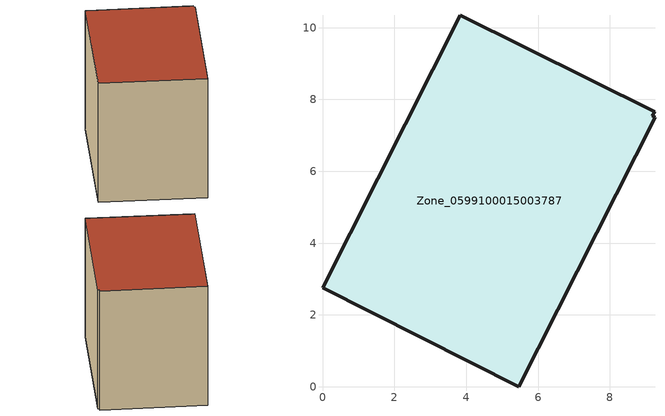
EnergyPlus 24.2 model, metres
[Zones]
Zone_0599100015003787
 floor ground (C_G): 9.26,7.5 5.47,0 0,2.76 3.83,10.35 9.25,7.66 9.19,7.54 z1.04
 wall outside (C_F): 0,2.76 5.47,0 9.26,7.5 9.19,7.54 9.25,7.66 3.83,10.35 0,2.76 z1.04:8.57
 roof outside (C_R): 5.47,0 9.26,7.5 9.19,7.54 9.25,7.66 3.83,10.35 0,2.76 z8.57
[BUILDING]
Pand.0599100015003787: North Axis=0; Terrain=City; Loads Convergence Tolerance Value=0.04; Temperature Convergence Tolerance Value=0.4; Solar Distribution=FullExterior; Maximum Number of Warmup Days=25; Minimum Number of Warmup Days=1
[Site:Location]
Rotterdam.The.Hague.AP_ZH_NLD Design_Conditions: Latitude=51.96; Longitude=4.45; Time Zone=1; Elevation=-4.5
[SITE:GROUNDTEMPERATURE:BUILDINGSURFACE]
18, 18, 18, 18, 18, 18, 18, 18, 18, 18, 18, 18
[MATERIAL] Thermal Absorptance=0.9; Solar Absorptance=0.7; Visible Absorptance=0.7
Name | Roughness | Thickness | Conductivity | Density | Specific Heat
G.TI.1946-1964 | MediumSmooth | 0.15 | 1 | 540 | 1210
F.TI.1946-1964 | Rough | 0.3 | 0.857143 | 1920 | 840
R.TI.1946-1964 | MediumRough | 0.2 | 0.277778 | 1500 | 1000
[CONSTRUCTION]
C_G: G.TI.1946-1964
C_F: F.TI.1946-1964
C_R: R.TI.1946-1964
[ZONE]
Zone_0599100015003787: Type=1; Multiplier=1; Ceiling Height=Autocalculate; Volume=Autocalculate; Floor Area=autocalculate; Part of Total Floor Area=Yes
[ZONEINFILTRATION:DESIGNFLOWRATE]
Infil_Zone_0599100015003787: Zone or ZoneList or Space or SpaceList=Zone_0599100015003787; Schedule=AlwaysOn; Design Flow Rate Calculation Method=Flow/Area; Flow Rate per Floor Area=0.003; Constant Term Coefficient=1; Temperature Term Coefficient=0; Velocity Term Coefficient=0; Velocity Squared Term Coefficient=0
[HVACTEMPLATE:ZONE:IDEALLOADSAIRSYSTEM]
Zone_0599100015003787: Maximum Heating Supply Air Temperature=50; Minimum Cooling Supply Air Temperature=13; Maximum Heating Supply Air Humidity Ratio=0.0156; Minimum Cooling Supply Air Humidity Ratio=0.0077; Heating Limit=NoLimit; Cooling Limit=NoLimit; Dehumidification Control Type=ConstantSensibleHeatRatio; Cooling Sensible Heat Ratio=0.7; Dehumidification Setpoint=60; Humidification Control Type=None; Humidification Setpoint=30; Outdoor Air Method=None; Outdoor Air Flow Rate per Person=0.00944; Outdoor Air Flow Rate per Zone Floor Area=0; Outdoor Air Flow Rate per Zone=0; Demand Controlled Ventilation Type=None; Outdoor Air Economizer Type=NoEconomizer; Heat Recovery Type=None; Sensible Heat Recovery Effectiveness=0.7; Latent Heat Recovery Effectiveness=0.65
[ZONECONTROL:THERMOSTAT]
ThermostatControl_Zone_0599100015003787: Zone or ZoneList=Zone_0599100015003787; Control Type Schedule=DualSetpointControlType; Control 1=Thermostat_Zone_0599100015003787; Temperature Difference Between Cutout And Setpoint=0
[THERMOSTATSETPOINT:DUALSETPOINT]
Thermostat_Zone_0599100015003787: Heating Setpoint Temperature Schedule=HeatingSetpoint_Zone_0599100015003787; Cooling Setpoint Temperature Schedule=CoolingSetpoint_Zone_0599100015003787
[SCHEDULE:COMPACT]
HeatingSetpoint_Zone_0599100015003787: Through: 12/31, For: AllDays, Until: 24:00, 21
CoolingSetpoint_Zone_0599100015003787: Through: 12/31, For: AllDays, Until: 24:00, 24
DualSetpointControlType: Through: 12/31, For: AllDays, Until: 24:00, 4
AlwaysOn: Through: 12/31, For: AllDays, Until: 24:00, 1
